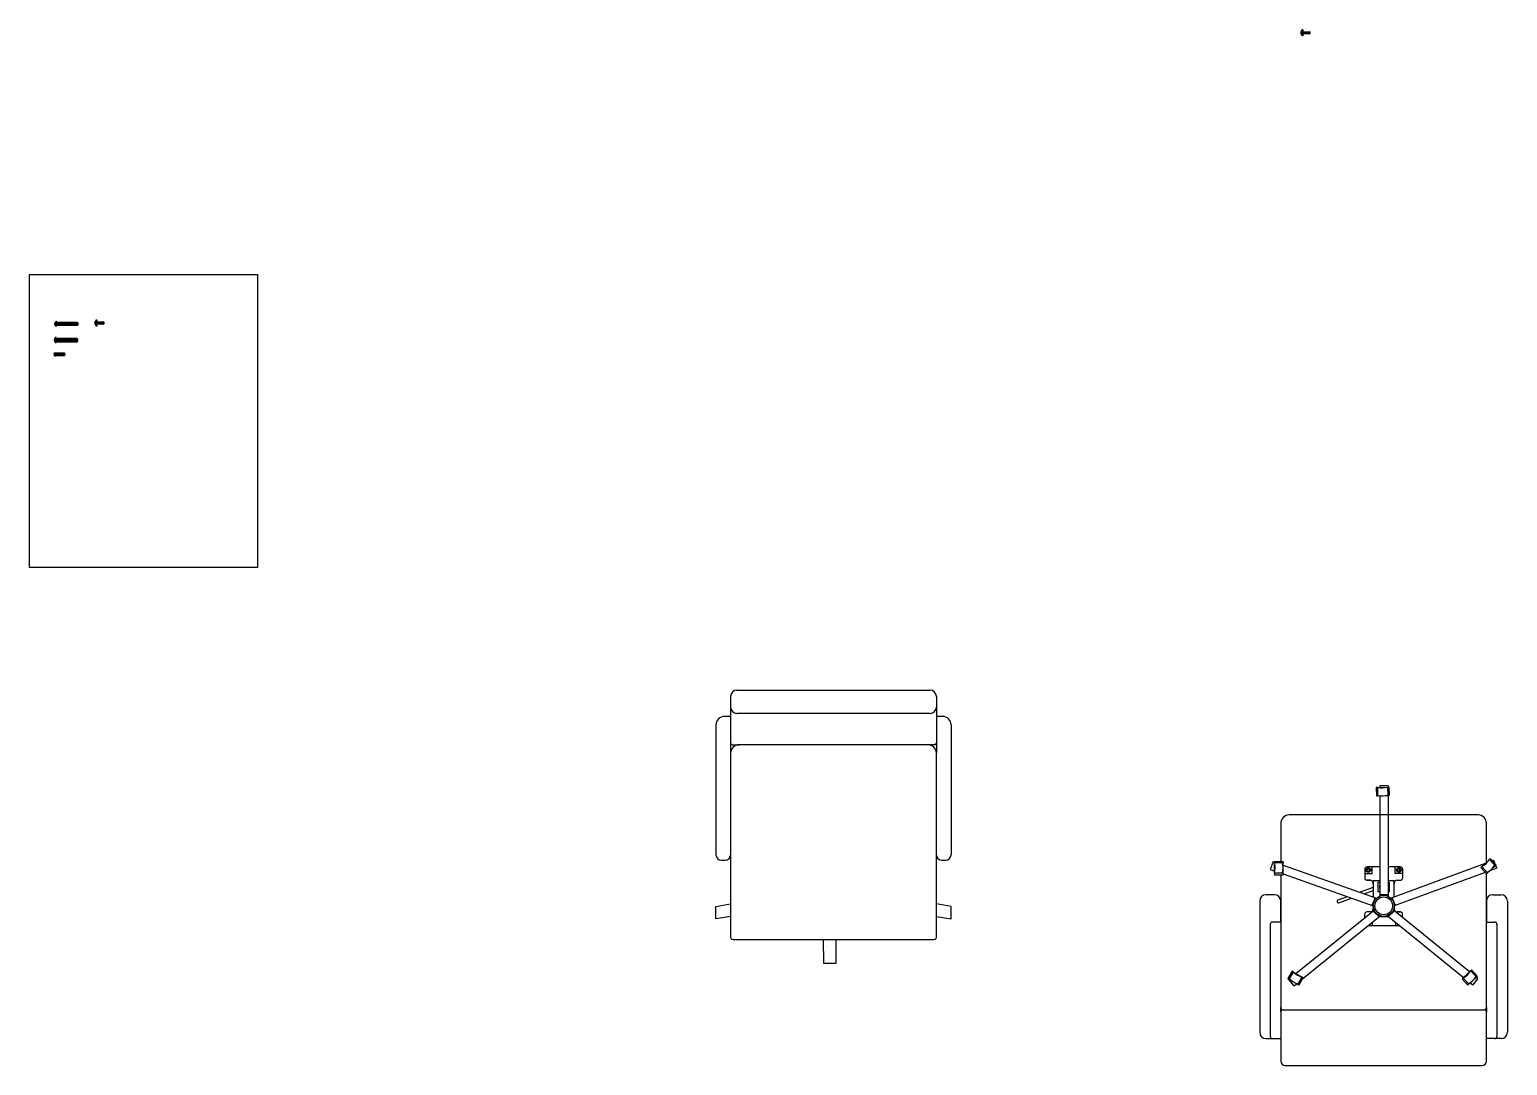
# Model space of a CAD drawing. Header units: millimetres. Extents: x -1085 to 10527, y 119 to 3003.
# Drawn here: x 4312.3 to 4664.4, y 1146.7 to 1393.4 of the extents above; entities that cross this region are included whole.
import ezdxf

# ---------------------------------------------------------------- set-up
doc = ezdxf.new("R2010")
doc.units = ezdxf.units.MM

# ---------------------------------------------------------------- blocks, each defined once
blk = doc.blocks.new('viti3')
for p, q in [((-1.24, 0), (0.35, 0)), ((-1.14, -0.5), (-1.18, 0)), ((-1.02, -0.5), (-1.06, 0)), ((-0.9, -0.5), (-0.94, 0)), ((-0.78, -0.5), (-0.82, 0)), ((-0.66, -0.5), (-0.71, 0)), ((-0.55, -0.5), (-0.59, 0)), ((-0.08, -0.5), (-0.12, 0)), ((0.04, -0.5), (0, 0)), ((0.16, -0.5), (0.12, 0)), ((0.28, -0.5), (0.24, 0)), ((0.4, -0.5), (0.35, 0)), ((0.35, 0), (0.4, 0)), ((0.4, -0.5), (-1.24, -0.5)), ((-0.43, -0.5), (-0.47, 0)), ((-0.31, -0.5), (-0.35, 0)), ((-0.19, -0.5), (-0.24, 0)), ((0.4, -0.5), (0.4, -0.5)), ((0.45, -0.04), (0.45, -0.46))]:
    blk.add_line(p, q)
blk.add_lwpolyline([(-1.41, -0.98), (-1.41, 0.47, -0.414214), (-1.37, 0.5), (-1.27, 0.5, -0.414214), (-1.24, 0.47), (-1.24, -0.98, -0.414214), (-1.27, -1.01), (-1.37, -1.01, -0.414214)], format="xyb", close=True)
for centre, radius, start, end in [((-1.06, -0.25), 0.684, 120.5102, 239.4898), ((0.4, -0.04), 0.0421, 0, 90), ((0.4, -0.46), 0.0421, 270, 0)]:
    blk.add_arc(centre, radius, start, end)

msp = doc.modelspace()

# ---------------------------------------------------------------- linework, layer by layer
for p, q in [((4615.64, 1392.93), (4617.23, 1392.93)), ((4617.28, 1392.42), (4615.64, 1392.42)), ((4615.74, 1392.42), (4615.7, 1392.93)), ((4615.86, 1392.42), (4615.82, 1392.93)), ((4615.98, 1392.42), (4615.94, 1392.93)), ((4616.1, 1392.42), (4616.06, 1392.93)), ((4616.22, 1392.42), (4616.17, 1392.93)), ((4616.33, 1392.42), (4616.29, 1392.93)), ((4616.45, 1392.42), (4616.41, 1392.93)), ((4616.57, 1392.42), (4616.53, 1392.93)), ((4616.69, 1392.42), (4616.64, 1392.93)), ((4616.8, 1392.42), (4616.76, 1392.93)), ((4616.92, 1392.42), (4616.88, 1392.93)), ((4617.04, 1392.42), (4617, 1392.93)), ((4617.16, 1392.42), (4617.12, 1392.93)), ((4617.28, 1392.42), (4617.23, 1392.93)), ((4617.23, 1392.93), (4617.28, 1392.93)), ((4617.28, 1392.42), (4617.28, 1392.42)), ((4617.33, 1392.89), (4617.33, 1392.47)), ((4318.59, 1323.84), (4318.59, 1322.8)), ((4318.92, 1323.67), (4319.03, 1322.98)), ((4319.07, 1323.67), (4319.18, 1322.98)), ((4319.22, 1323.67), (4319.33, 1322.98)), ((4319.37, 1323.67), (4319.48, 1322.98)), ((4319.52, 1323.67), (4319.63, 1322.98)), ((4319.67, 1323.67), (4319.78, 1322.98)), ((4319.82, 1323.67), (4319.93, 1322.98)), ((4319.97, 1323.67), (4320.08, 1322.98)), ((4320.12, 1323.67), (4320.23, 1322.98)), ((4320.27, 1323.67), (4320.38, 1322.98)), ((4320.42, 1323.67), (4320.53, 1322.98)), ((4320.57, 1323.67), (4320.68, 1322.98)), ((4320.72, 1323.67), (4320.83, 1322.98)), ((4320.87, 1323.67), (4320.98, 1322.98)), ((4321.02, 1323.67), (4321.13, 1322.98)), ((4321.17, 1323.67), (4321.28, 1322.98)), ((4321.32, 1323.67), (4321.43, 1322.98)), ((4321.47, 1323.67), (4321.58, 1322.98)), ((4321.62, 1323.67), (4321.73, 1322.98)), ((4321.62, 1323.67), (4321.73, 1322.98)), ((4321.77, 1323.67), (4321.88, 1322.98)), ((4321.92, 1323.67), (4322.03, 1322.98)), ((4322.07, 1323.67), (4322.18, 1322.98)), ((4322.22, 1323.67), (4322.33, 1322.98)), ((4322.37, 1323.67), (4322.48, 1322.98)), ((4322.52, 1323.67), (4322.63, 1322.98)), ((4322.67, 1323.67), (4322.78, 1322.98)), ((4322.82, 1323.67), (4322.93, 1322.98)), ((4322.97, 1323.67), (4323.08, 1322.98)), ((4323.12, 1323.67), (4323.23, 1322.98)), ((4323.27, 1323.67), (4323.38, 1322.98)), ((4323.42, 1323.67), (4323.53, 1322.98)), ((4323.57, 1323.67), (4323.68, 1322.98)), ((4318.46, 1320.06), (4318.46, 1318.91)), ((4318.49, 1318.88), (4318.63, 1318.88)), ((4318.79, 1319.88), (4318.94, 1319)), ((4318.94, 1319.88), (4319.09, 1319)), ((4319.09, 1319.88), (4319.24, 1319)), ((4319.24, 1319.88), (4319.39, 1319)), ((4319.39, 1319.88), (4319.54, 1319)), ((4319.54, 1319.88), (4319.69, 1319)), ((4319.69, 1319.88), (4319.84, 1319)), ((4319.84, 1319.88), (4319.99, 1319)), ((4319.99, 1319.88), (4320.14, 1319)), ((4320.14, 1319.88), (4320.29, 1319)), ((4320.29, 1319.88), (4320.44, 1319)), ((4320.44, 1319.88), (4320.59, 1319)), ((4320.59, 1319.88), (4320.74, 1319)), ((4320.74, 1319.88), (4320.89, 1319)), ((4320.89, 1319.88), (4321.04, 1319)), ((4321.04, 1319.88), (4321.19, 1319)), ((4321.19, 1319.88), (4321.34, 1319)), ((4321.34, 1319.88), (4321.49, 1319)), ((4321.49, 1319.88), (4321.64, 1319)), ((4321.49, 1319.88), (4321.64, 1319)), ((4321.64, 1319.88), (4321.79, 1319)), ((4321.79, 1319.88), (4321.94, 1319)), ((4321.94, 1319.88), (4322.09, 1319)), ((4322.09, 1319.88), (4322.24, 1319)), ((4322.24, 1319.88), (4322.39, 1319)), ((4322.39, 1319.88), (4322.54, 1319)), ((4322.54, 1319.88), (4322.69, 1319)), ((4322.69, 1319.88), (4322.84, 1319)), ((4322.84, 1319.88), (4322.99, 1319)), ((4322.99, 1319.88), (4323.14, 1319)), ((4323.14, 1319.88), (4323.29, 1319)), ((4323.29, 1319.88), (4323.44, 1319)), ((4323.44, 1319.88), (4323.59, 1319)), ((4323.6, 1319.01), (4323.72, 1319.12)), ((4318.76, 1316.37), (4318.86, 1315.75)), ((4318.91, 1316.37), (4319.01, 1315.75)), ((4319.06, 1316.37), (4319.16, 1315.75)), ((4319.21, 1316.37), (4319.31, 1315.75)), ((4319.36, 1316.37), (4319.46, 1315.75)), ((4319.51, 1316.37), (4319.61, 1315.75)), ((4319.66, 1316.37), (4319.76, 1315.75)), ((4319.81, 1316.37), (4319.91, 1315.75)), ((4319.96, 1316.37), (4320.06, 1315.75)), ((4320.11, 1316.37), (4320.21, 1315.75)), ((4320.26, 1316.37), (4320.36, 1315.75)), ((4320.41, 1316.37), (4320.51, 1315.75)), ((4320.56, 1316.37), (4320.66, 1315.76)), ((4480.85, 1236.08), (4526.85, 1236.08)), ((4479.35, 1234.58), (4479.35, 1232.03)), ((4528.35, 1234.58), (4528.35, 1232.03)), ((4479.35, 1229.84), (4477.86, 1229.84)), ((4479.35, 1232.03), (4479.35, 1223.49)), ((4479.35, 1229.84), (4479.35, 1221.09)), ((4526.85, 1230.53), (4480.85, 1230.53)), ((4528.35, 1232.03), (4528.35, 1223.49)), ((4529.85, 1229.84), (4528.35, 1229.84)), ((4528.35, 1229.84), (4528.35, 1221.09)), ((4475.86, 1227.84), (4475.86, 1196.89)), ((4531.85, 1227.84), (4531.85, 1196.89)), ((4479.75, 1223.09), (4481.35, 1223.09)), ((4527.95, 1223.09), (4526.35, 1223.09)), ((4633.49, 1212.91), (4633.11, 1212.9)), ((4633.11, 1212.9), (4633.17, 1210.87)), ((4633.49, 1212.91), (4635.9, 1212.98)), ((4633.54, 1210.88), (4633.49, 1212.91)), ((4636, 1213.33), (4634, 1213.33)), ((4634, 1213.33), (4634, 1212.93)), ((4636.2, 1212.99), (4635.9, 1212.98)), ((4635.96, 1210.95), (4635.9, 1212.98)), ((4636, 1213.33), (4636, 1212.98)), ((4636.26, 1210.95), (4636.2, 1212.99)), ((4633.17, 1210.87), (4633.54, 1210.88)), ((4633.54, 1210.88), (4635.96, 1210.95)), ((4634, 1210.89), (4634, 1187.04)), ((4636.26, 1210.95), (4635.96, 1210.95)), ((4636, 1210.95), (4636, 1186.98)), ((4477.16, 1195.59), (4478.05, 1195.59)), ((4529.65, 1195.59), (4530.55, 1195.59)), ((4608.57, 1195.26), (4607.91, 1193.38)), ((4608.57, 1195.26), (4608.92, 1195.14)), ((4608.91, 1192.5), (4608.92, 1194.92)), ((4608.92, 1195.22), (4608.92, 1194.92)), ((4610.95, 1195.22), (4608.92, 1195.22)), ((4610.95, 1194.91), (4608.92, 1194.92)), ((4610.95, 1195.22), (4610.95, 1194.91)), ((4610.95, 1192.5), (4610.95, 1194.91)), ((4610.95, 1194.42), (4633.2, 1186.54)), ((4630.4, 1193.49), (4630.4, 1191.3)), ((4634, 1193.99), (4630.9, 1193.99)), ((4632.15, 1192.4), (4632.15, 1193.99)), ((4638.9, 1193.99), (4636, 1193.99)), ((4659.07, 1194.77), (4636.67, 1186.54)), ((4637.62, 1192.4), (4637.62, 1193.99)), ((4639.4, 1193.49), (4639.4, 1191.3)), ((4658.32, 1194.09), (4658.04, 1193.84)), ((4658.04, 1193.84), (4659.4, 1192.33)), ((4658.32, 1194.09), (4660.11, 1195.71)), ((4659.68, 1192.58), (4658.32, 1194.09)), ((4659.68, 1192.58), (4661.48, 1194.2)), ((4660.33, 1195.91), (4660.11, 1195.71)), ((4661.48, 1194.2), (4660.11, 1195.71)), ((4661.84, 1193.66), (4660.14, 1193.03)), ((4661.7, 1194.4), (4660.33, 1195.91)), ((4661.15, 1195.53), (4660.8, 1195.4)), ((4661.48, 1194.64), (4661.15, 1195.53)), ((4661.7, 1194.4), (4661.48, 1194.2)), ((4661.84, 1193.66), (4661.6, 1194.31)), ((4607.91, 1193.38), (4609.01, 1192.99)), ((4608.91, 1192.5), (4608.91, 1192.12)), ((4610.95, 1192.5), (4608.91, 1192.5)), ((4608.91, 1192.12), (4610.95, 1192.12)), ((4610.38, 1192.5), (4610.4, 1192.49)), ((4610.95, 1192.12), (4610.95, 1192.5)), ((4610.95, 1192.3), (4632.4, 1184.7)), ((4630.4, 1192.4), (4632.15, 1192.4)), ((4630.9, 1190.8), (4631.75, 1190.8)), ((4631.75, 1190.8), (4630.9, 1190.8)), ((4632.4, 1190.71), (4632.4, 1186.82)), ((4632.4, 1190.71), (4634, 1190.71)), ((4636, 1190.71), (4637.4, 1190.71)), ((4637.4, 1186.81), (4637.4, 1190.71)), ((4659.11, 1192.65), (4637.45, 1184.7)), ((4639.37, 1192.4), (4637.62, 1192.4)), ((4638.04, 1190.8), (4638.9, 1190.8)), ((4659.4, 1192.33), (4659.68, 1192.58)), ((4608.9, 1187.34), (4606.9, 1187.34)), ((4626.24, 1186.88), (4624, 1186.09)), ((4624.22, 1185.45), (4627.26, 1186.52)), ((4632.4, 1189.04), (4629.29, 1187.95)), ((4630.29, 1187.58), (4632.4, 1188.32)), ((4632.9, 1186.64), (4632.1, 1184.8)), ((4636, 1187.3), (4634, 1187.3)), ((4637.75, 1184.81), (4636.97, 1186.65)), ((4660.9, 1187.34), (4662.9, 1187.34)), ((4605.4, 1185.84), (4605.4, 1154.59)), ((4610.4, 1180.82), (4610.4, 1185.84)), ((4614.02, 1168.59), (4632.64, 1183.64)), ((4623.82, 1185.71), (4623.84, 1185.64)), ((4631.75, 1183.24), (4630.9, 1183.24)), ((4633.84, 1182.12), (4632.39, 1183.44)), ((4632.4, 1184.7), (4632.4, 1183.43)), ((4636.01, 1182.12), (4637.49, 1183.49)), ((4655.38, 1168.96), (4637.24, 1183.69)), ((4637.4, 1183.56), (4637.4, 1184.19)), ((4638.9, 1183.24), (4638.04, 1183.24)), ((4638.04, 1183.24), (4638.9, 1183.24)), ((4659.4, 1185.84), (4659.4, 1180.82)), ((4664.4, 1185.84), (4664.4, 1154.59)), ((4607.9, 1180.32), (4607.9, 1153.59)), ((4610.4, 1180.82), (4608.4, 1180.82)), ((4615.61, 1167.31), (4634.09, 1182.32)), ((4630.4, 1181.83), (4630.4, 1182.74)), ((4631.3, 1180.05), (4638.55, 1180.05)), ((4632.14, 1180.73), (4632.14, 1180.05)), ((4633.89, 1182.15), (4635.96, 1182.15)), ((4653.88, 1167.6), (4635.76, 1182.32)), ((4637.8, 1180.04), (4637.8, 1180.66)), ((4639.4, 1181.94), (4639.4, 1182.74)), ((4659.4, 1180.82), (4661.4, 1180.82)), ((4661.9, 1180.32), (4661.9, 1153.59)), ((4501.4, 1176.7), (4501.45, 1171.08)), ((4504.45, 1171.08), (4504.45, 1176.7)), ((4501.45, 1171.08), (4504.45, 1171.08)), ((4613.09, 1169.13), (4612.07, 1167.37)), ((4612.39, 1167.18), (4613.42, 1168.94)), ((4613.42, 1168.94), (4613.09, 1169.13)), ((4613.42, 1168.94), (4615.51, 1167.73)), ((4653.86, 1167.59), (4655.66, 1169.21)), ((4655.88, 1169.41), (4655.66, 1169.21)), ((4657.02, 1167.69), (4655.66, 1169.21)), ((4657.25, 1167.9), (4655.88, 1169.41)), ((4612.07, 1167.37), (4612.39, 1167.18)), ((4612.3, 1167.19), (4612.33, 1167.22)), ((4613.56, 1165.64), (4612.3, 1167.19)), ((4612.39, 1167.18), (4614.48, 1165.97)), ((4613.56, 1165.64), (4614.18, 1166.14)), ((4614.48, 1165.97), (4615.51, 1167.73)), ((4614.74, 1165.81), (4614.48, 1165.97)), ((4614.74, 1165.81), (4615.77, 1167.57)), ((4615.77, 1167.57), (4615.51, 1167.73)), ((4653.86, 1167.59), (4653.58, 1167.33)), ((4653.58, 1167.33), (4654.95, 1165.82)), ((4655.23, 1166.07), (4653.86, 1167.59)), ((4654.95, 1165.82), (4655.23, 1166.07)), ((4655.23, 1166.07), (4657.02, 1167.69)), ((4656.12, 1165.78), (4655.48, 1166.3)), ((4656.03, 1166.79), (4656.15, 1166.91)), ((4656.12, 1165.78), (4657.38, 1167.33)), ((4657.38, 1167.33), (4656.98, 1167.66)), ((4657.02, 1167.69), (4657.25, 1167.9)), ((4610.4, 1159.46), (4610.4, 1160.46)), ((4610.4, 1159.46), (4610.4, 1147.69)), ((4610.9, 1159.96), (4610.9, 1159.96)), ((4658.9, 1159.96), (4658.9, 1159.96)), ((4659.4, 1160.46), (4659.4, 1159.46)), ((4659.4, 1147.69), (4659.4, 1159.46)), ((4606.9, 1153.09), (4608.4, 1153.09)), ((4608.4, 1153.09), (4610.4, 1153.09)), ((4661.4, 1153.09), (4659.4, 1153.09)), ((4662.9, 1153.09), (4661.4, 1153.09)), ((4611.4, 1146.69), (4658.4, 1146.69))]:
    msp.add_line(p, q)
at = {"color": 0, "linetype": 'Continuous'}
for p, q in [((4318.76, 1323.87), (4318.62, 1323.87)), ((4318.79, 1322.8), (4318.79, 1323.84)), ((4318.76, 1322.77), (4318.62, 1322.77)), ((4323.72, 1323.67), (4318.79, 1323.67)), ((4323.72, 1322.98), (4318.79, 1322.98)), ((4323.85, 1323.55), (4323.74, 1323.66)), ((4323.84, 1323.1), (4323.74, 1322.99)), ((4323.85, 1323.53), (4323.85, 1323.12)), ((4318.63, 1320.09), (4318.49, 1320.09)), ((4318.66, 1318.91), (4318.66, 1320.06)), ((4323.59, 1319.88), (4318.66, 1319.88)), ((4323.58, 1319), (4318.66, 1319)), ((4322.72, 1319.88), (4318.79, 1319.88)), ((4322.72, 1319), (4318.79, 1319)), ((4323.72, 1319.76), (4323.61, 1319.87)), ((4323.72, 1319.74), (4323.72, 1319.14)), ((4320.64, 1316.37), (4318.63, 1316.37)), ((4320.64, 1315.75), (4318.63, 1315.75)), ((4320.75, 1316.24), (4320.66, 1316.36)), ((4320.75, 1315.88), (4320.66, 1315.76)), ((4320.76, 1316.22), (4320.76, 1315.9))]:
    msp.add_line(p, q, dxfattribs=at)
msp.add_lwpolyline([(4615.48, 1391.95), (4615.48, 1393.4, -0.414214), (4615.51, 1393.43), (4615.61, 1393.43, -0.414214), (4615.64, 1393.4), (4615.64, 1391.95, -0.414214), (4615.61, 1391.92), (4615.51, 1391.92, -0.414214)], format="xyb", close=True)
for points in [[(4312.34, 1335.12), (4366.66, 1335.12), (4366.66, 1265.26), (4312.34, 1265.26)], [(4318.43, 1316.46), (4318.63, 1316.46), (4318.63, 1315.65), (4318.43, 1315.65)]]:
    msp.add_lwpolyline(points, close=True)
for points in [[(4479.35, 1177.2, 0.414214), (4479.85, 1176.7), (4527.85, 1176.7, 0.414214), (4528.35, 1177.2), (4528.35, 1196.89), (4528.35, 1221.09, 0.414214), (4526.35, 1223.09), (4481.35, 1223.09, 0.414213), (4479.35, 1221.09), (4479.35, 1196.89), (4479.35, 1177.2)], [(4659.4, 1195.06), (4659.4, 1204.35, 0.414214), (4657.4, 1206.35), (4612.4, 1206.35, 0.414213), (4610.4, 1204.35), (4610.4, 1195.22)], [(4610.4, 1160.46, 0.414214), (4610.9, 1159.96), (4658.9, 1159.96, 0.414214), (4659.4, 1160.46), (4659.4, 1180.15), (4659.4, 1192.33)]]:
    msp.add_lwpolyline(points, format="xyb")
at = {"linetype": 'Continuous'}
for points in [[(4631.41, 1192.96), (4631.58, 1193.25), (4631.41, 1193.54), (4631.07, 1193.54), (4630.9, 1193.25), (4631.07, 1192.96)], [(4638.7, 1192.96), (4638.87, 1193.25), (4638.7, 1193.54), (4638.37, 1193.54), (4638.2, 1193.25), (4638.37, 1192.96)]]:
    msp.add_lwpolyline(points, close=True, dxfattribs=at)
for points in [[(4610.4, 1192.12), (4610.4, 1180.15), (4610.4, 1160.46)], [(4634, 1188.08), (4633.61, 1188.08), (4633.61, 1190.38), (4634, 1190.38)], [(4636, 1190.38), (4636.2, 1190.38), (4636.2, 1188.08), (4636, 1188.08)], [(4479.35, 1182.18), (4475.86, 1181.58), (4475.86, 1184.58), (4479.35, 1185.18)], [(4528.35, 1182.18), (4531.85, 1181.58), (4531.85, 1184.58), (4528.35, 1185.18)]]:
    msp.add_lwpolyline(points)
for centre, radius in [((4631.24, 1193.25), 0.549), ((4638.54, 1193.25), 0.549), ((4634.93, 1184.7), 2.52), ((4634.93, 1184.7), 2.12)]:
    msp.add_circle(centre, radius)
for centre in [(4631.24, 1193.25), (4638.54, 1193.25)]:
    msp.add_circle(centre, 0.481, dxfattribs=at)
for centre, radius, start, end in [((4615.82, 1392.68), 0.684, 120.5102, 239.4898), ((4617.28, 1392.89), 0.0421, 0, 90), ((4617.28, 1392.47), 0.0421, 270, 0), ((4318.93, 1323.31), 0.614, 123.8801, 236.1199), ((4318.62, 1323.84), 0.03, 90, 180), ((4318.62, 1322.8), 0.03, 180, 270), ((4318.89, 1319.48), 0.7, 127.5656, 232.4344), ((4318.49, 1320.06), 0.03, 90, 180), ((4318.49, 1318.91), 0.03, 180, 270), ((4318.63, 1318.91), 0.03, 270, 0), ((4323.58, 1319.03), 0.03, 270, 313.8187), ((4323.69, 1319.14), 0.03, 313.8187, 0), ((4318.53, 1316.05), 0.38, 104.5724, 255.4276), ((4480.85, 1234.58), 1.5, 90, 180), ((4526.85, 1234.58), 1.5, 0, 90), ((4477.86, 1227.84), 2, 90, 180), ((4480.85, 1232.03), 1.5, 180, 270), ((4526.85, 1232.03), 1.5, 270, 0), ((4529.85, 1227.84), 2, 0, 90), ((4479.75, 1223.49), 0.4, 179.9999, 270), ((4527.95, 1223.49), 0.4, 270, 0), ((4634.56, 1217.89), 5.09, 257.8506, 285.3177), ((4634.58, 1215.35), 4.44, 256.4893, 288.037), ((4477.16, 1196.89), 1.3, 180, 270), ((4478.05, 1196.89), 1.3, 270, 360), ((4529.65, 1196.89), 1.3, 180, 270), ((4530.55, 1196.89), 1.3, 270, 0), ((4603.97, 1193.71), 5.09, 346.2254, 13.6925), ((4606.51, 1193.66), 4.44, 344.8641, 16.4118), ((4630.9, 1193.49), 0.5, 90, 180), ((4638.9, 1193.49), 0.5, 360, 90), ((4655.9, 1198.57), 5.09, 298.3688, 325.8359), ((4657.56, 1196.65), 4.44, 297.0075, 328.5552), ((4630.9, 1191.3), 0.5, 180, 270), ((4631.75, 1190.3), 0.5, 42.7692, 90), ((4631.35, 1189.93), 1.05, 1.5411, 42.7692), ((4638.44, 1189.93), 1.05, 137.2308, 178.4589), ((4638.04, 1190.3), 0.5, 90, 137.2308), ((4638.9, 1191.3), 0.5, 270, 360), ((4606.9, 1185.84), 1.5, 90, 180), ((4608.9, 1185.84), 1.5, 360, 90), ((4634.9, 1189.23), 0.997, 154.4702, 205.5298), ((4660.9, 1185.84), 1.5, 90, 180), ((4662.9, 1185.84), 1.5, 360, 90), ((4624.1, 1185.81), 0.3, 109.3575, 199.3575), ((4624.13, 1185.74), 0.3, 199.3575, 289.3575), ((4630.9, 1182.74), 0.5, 90, 180), ((4631.75, 1183.74), 0.5, 270, 317.2308), ((4631.35, 1184.11), 1.05, 317.2308, 358.4589), ((4638.44, 1184.11), 1.05, 181.5411, 222.7692), ((4638.04, 1183.74), 0.5, 222.7692, 270), ((4638.9, 1182.74), 0.5, 360, 90), ((4608.4, 1180.32), 0.5, 90, 180), ((4661.4, 1180.32), 0.5, 360, 90), ((4616.95, 1172.6), 5.09, 226.0436, 253.5107), ((4651.45, 1172.06), 5.09, 298.3688, 325.8359), ((4615.63, 1170.44), 4.44, 224.6823, 256.23), ((4653.11, 1170.15), 4.44, 297.0075, 328.5552), ((4610.9, 1159.46), 0.5, 90, 180), ((4658.9, 1159.46), 0.5, 360, 90), ((4606.9, 1154.59), 1.5, 180, 270), ((4608.4, 1153.59), 0.5, 180, 270), ((4661.4, 1153.59), 0.5, 270, 360), ((4662.9, 1154.59), 1.5, 270, 360), ((4611.4, 1147.69), 1, 180, 270), ((4658.4, 1147.69), 1, 270, 360)]:
    msp.add_arc(centre, radius, start, end)
at = {"color": 0, "linetype": 'Continuous'}
for centre, start, end in [((4318.76, 1323.84), 0, 90), ((4318.76, 1322.8), 270, 0), ((4323.72, 1323.64), 43.1644, 90), ((4323.72, 1323.01), 270, 316.316), ((4323.82, 1323.12), 316.316, 0), ((4323.82, 1323.53), 0, 43.1644), ((4318.63, 1320.06), 0, 90), ((4323.59, 1319.85), 43.1644, 90), ((4323.69, 1319.74), 0, 43.1644), ((4320.64, 1316.34), 35.634, 90), ((4320.64, 1315.78), 270, 323.9894), ((4320.73, 1316.22), 0, 35.634), ((4320.73, 1315.9), 323.9894, 0)]:
    msp.add_arc(centre, 0.03, start, end, dxfattribs=at)

# ---------------------------------------------------------------- block references
msp.add_blockref('viti3', (4329.59, 1323.78))

doc.saveas('drawing.dxf')
